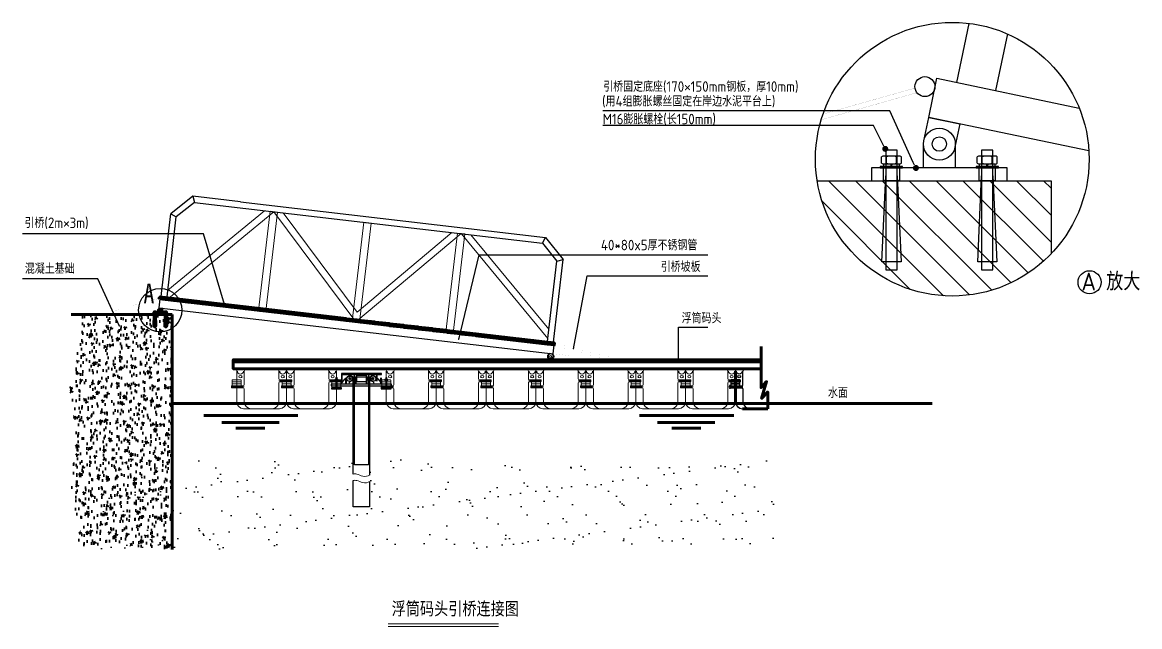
# Model space of a CAD drawing. Extents: x 28691 to 190833, y -3655 to 80068.
# Drawn here: x 82469 to 93670, y 49227 to 55285 of the extents above; entities that cross this region are included whole.
import ezdxf

# ---------------------------------------------------------------- set-up
doc = ezdxf.new("R2010")
doc.units = 0
doc.header["$LTSCALE"] = 10
doc.header["$MEASUREMENT"] = 0
doc.linetypes.add('HIDDEN', pattern=[9.525, 6.35, -3.175])
doc.layers.add('2维浮筒', color=7, linetype='Continuous', lineweight=5)
doc.layers.add('码头标注', color=3, linetype='Continuous', lineweight=13)
for name, color, linetype in [('PDF_0', 7, 'Continuous'), ('PUB_TEXT', 7, 'Continuous'), ('木龙骨', 23, 'Continuous'), ('标注', 3, 'Continuous'), ('桩', 1, 'Continuous'), ('浮动码头木地板', 32, 'Continuous')]:
    doc.layers.add(name, color=color, linetype=linetype)
doc.styles.add('HZ', font='ISOCP', dxfattribs={"width": 0.8, "bigfont": '0HZTXT'})
doc.styles.get("Standard").update_dxf_attribs({"font": 'gbenor.shx', "bigfont": 'gbcbig.shx'})
doc.styles.add('黑体', font='simhei.ttf', dxfattribs={"width": 0.8, "height": 25})
doc.dimstyles.new('ISO-25', dxfattribs={"dimtxt": 2.5, "dimasz": 2.5, "dimexe": 1.25, "dimexo": 0.625, "dimtad": 1, "dimtxsty": 'Standard', "dimcen": 2.5, "dimadec": 0, "dimazin": 0, "dimtfac": 1, "dimtmove": 0, "dimatfit": 3, "dimfxl": 1, "dimarcsym": 0})

# ---------------------------------------------------------------- blocks, each defined once
blk = doc.blocks.new('2w')
at = {"layer": '2维浮筒'}
for p, q in [((-250, 229), (-250, 375)), ((-230, 395), (230, 395)), ((-208, 397), (-208, 395)), ((-174, 240), (-174, 375)), ((174, 300), (174, 375)), ((208, 397), (208, 395)), ((250, 375), (250, 289)), ((-298, 229), (-184, 229)), ((174, 280), (302, 280)), ((174, 260), (174, 70)), ((184, 289), (298, 289)), ((184, 269), (298, 269)), ((250, 269), (250, 70)), ((-302, 218), (-174, 218)), ((-298, 210), (-184, 210)), ((-250, 70), (-250, 210)), ((-174, 200), (-174, 70)), ((-180, 0), (180, 0))]:
    blk.add_line(p, q, dxfattribs=at)
at = {"layer": '2维浮筒', "ltscale": 0.5}
for p, q in [((-302, 226), (-302, 214)), ((302, 286), (302, 274))]:
    blk.add_line(p, q, dxfattribs=at)
at = {"layer": '2维浮筒'}
for points in [[(-290, 269), (-210, 269, 0.414214), (-205, 274), (-205, 284, 0.414214), (-210, 289), (-290, 289, 0.414214), (-295, 284), (-295, 274, 0.414214)], [(-290, 249), (-210, 249, 0.414214), (-205, 254), (-205, 264, 0.414214), (-210, 269), (-290, 269, 0.414214), (-295, 264), (-295, 254, 0.414214)], [(-290, 229), (-210, 229, 0.414214), (-205, 234), (-205, 244, 0.414214), (-210, 249), (-290, 249, 0.414214), (-295, 244), (-295, 234, 0.414214)], [(210, 249), (290, 249, 0.414214), (295, 254), (295, 264, 0.414214), (290, 269), (210, 269, 0.414214), (205, 264), (205, 254, 0.414214)], [(210, 229), (290, 229, 0.414214), (295, 234), (295, 244, 0.414214), (290, 249), (210, 249, 0.414214), (205, 244), (205, 234, 0.414214)], [(210, 210), (290, 210, 0.414214), (295, 214), (295, 224, 0.414214), (290, 229), (210, 229, 0.414214), (205, 224), (205, 214, 0.414214)]]:
    blk.add_lwpolyline(points, format="xyb", close=True, dxfattribs=at)
for centre, radius, start, end in [((-230, 375), 20, 90, 180), ((0, -6836), 7236, 88.3501, 91.6499), ((-154, 375), 20, 90, 180), ((154, 375), 20, 0, 90), ((230, 375), 20, 0, 90), ((-184, 240), 10, 270, 0), ((184, 300), 10, 180, 270), ((184, 260), 10, 90, 180), ((298, 274), 4, 270, 0), ((-298, 214), 4, 180, 270), ((-184, 200), 10, 0, 90), ((-180, 70), 70, 180, 270), ((-104, 70), 70, 180, 270), ((104, 70), 70, 270, 0), ((180, 70), 70, 270, 0)]:
    blk.add_arc(centre, radius, start, end, dxfattribs=at)
at = {"layer": '2维浮筒', "ltscale": 0.5}
for centre, start, end in [((-298, 226), 90, 180), ((298, 286), 0, 90)]:
    blk.add_arc(centre, 4, start, end, dxfattribs=at)
at = {"layer": '2维浮筒', "extrusion": (0, 0, -1)}
blk.add_ellipse((-212, 375), major_axis=(-30.4, 0), ratio=0.921809, start_param=3.141593, end_param=6.283185, dxfattribs=at)
at = {"layer": '2维浮筒'}
blk.add_ellipse((212, 375), major_axis=(30.4, 0.1), ratio=0.921809, start_param=3.141593, end_param=6.283185, dxfattribs=at)
blk.add_ellipse((-212, 320), major_axis=(-16, 0), ratio=0.75, dxfattribs=at)
at = {"layer": '2维浮筒', "extrusion": (0, 0, -1)}
blk.add_ellipse((212, 320), major_axis=(16, 0), ratio=0.75, dxfattribs=at)
blk = doc.blocks.new('_Dot')
at = {"color": 0, "linetype": 'ByBlock', "lineweight": -2}
blk.add_line((-0.5, 0), (-1, 0), dxfattribs=at)
at = {"color": 0, "linetype": 'ByBlock', "const_width": 0.5}
blk.add_lwpolyline([(-0.25, 0, 1), (0.25, 0, 1)], format="xyb", close=True, dxfattribs=at)
blk = doc.blocks.new('qqqyyy')
at = {"lineweight": 15}
blk.add_lwpolyline([(0, -20), (0, -20, 0.414214), (20, 0), (20, 30), (-20, 30), (-20, 0, 0.414214)], format="xyb", close=True, dxfattribs=at)
blk.add_circle((0, 0), 9, dxfattribs=at)
blk = doc.blocks.new('A$C72257F81')
at = {"color": 252, "lineweight": 0}
for p, q in [((45, 113), (54, 113)), ((53, 113), (47, 113)), ((34, 82), (34, 85)), ((67, 85), (34, 85)), ((44, 82), (34, 82)), ((38, 97), (37, 96)), ((37, 86), (37, 96)), ((38, 85), (37, 86)), ((38, 97), (62, 97)), ((62, 85), (38, 85)), ((42, 85), (42, 97)), ((44, 111), (56, 111)), ((44, 87), (44, 110)), ((44, 109), (56, 110)), ((44, 108), (56, 108)), ((44, 106), (56, 107)), ((44, 105), (56, 105)), ((44, 103), (56, 104)), ((44, 102), (56, 102)), ((44, 100), (56, 101)), ((44, 99), (56, 99)), ((44, 97), (56, 97)), ((44, 10), (44, 87)), ((44, 82), (67, 82)), ((50, 85), (50, 97)), ((56, 87), (56, 110)), ((56, 10), (56, 87)), ((58, 85), (58, 97)), ((62, 97), (63, 96)), ((62, 85), (63, 86)), ((63, 96), (63, 86)), ((63, 96), (63, 95)), ((67, 82), (67, 85))]:
    blk.add_line(p, q, dxfattribs=at)
at = {"color": 252}
blk.add_lwpolyline([(0, 0), (100, 0), (100, 10), (0, 10)], close=True, dxfattribs=at)
at = {"color": 252, "lineweight": 0}
for centre, start, end in [((47, 110), 90, 180), ((53, 110), 0, 90)]:
    blk.add_arc(centre, 3, start, end, dxfattribs=at)
blk = doc.blocks.new('A$C26E901EB')
at = {"color": 6}
for p, q in [((200, 1060), (0, 860)), ((683, 1060), (200, 1060)), ((200, 1060), (225, 1000)), ((683, 1060), (3760, 1060)), ((3735, 1000), (3760, 1060)), ((3760, 1060), (3960, 860)), ((225, 1000), (60, 835)), ((225, 1000), (3735, 1000)), ((3735, 1000), (3900, 835)), ((0, 0), (0, 860)), ((0, 860), (60, 835)), ((60, 0), (60, 835)), ((3900, 835), (3960, 860)), ((3900, 0), (3900, 835)), ((3960, 0), (3960, 860))]:
    blk.add_line(p, q, dxfattribs=at)
at = {"color": 6, "lineweight": 20}
for points in [[(60, 0), (1025, 1000), (1970, 0), (2914, 1000), (3900, 57)], [(60, 97), (931, 1000)], [(1118, 1000), (1970, 98), (2821, 1000)], [(3012, 1000), (3900, 151)]]:
    blk.add_lwpolyline(points, dxfattribs=at)
for points in [[(1061, 1000), (988, 1000), (988, 0), (1061, 0)], [(2007, 1000), (1933, 1000), (1933, 0), (2007, 0)], [(2951, 1000), (2877, 1000), (2877, 0), (2951, 0)]]:
    blk.add_lwpolyline(points, close=True, dxfattribs=at)

msp = doc.modelspace()

# ---------------------------------------------------------------- hatches: boundary and pattern name
at = {"lineweight": 100}
h = msp.add_hatch(dxfattribs=at)
h.set_pattern_fill('AR-CONC', color=252, style=0)
h.set_pattern_definition([(50, (81750.25, 48044.92), (182.1847, -15.939), [19.05, -209.55]), (355, (81750.25, 48044.92), (-35.243, 191.057), [15.24, -167.64]), (100.451, (81765.43, 48043.6), (146.9425, 175.117), [16.19, -178.09]), (46.184, (81750.25, 48095.72), (271.079, -42.042), [28.575, -314.325]), (96.6356, (81772.84, 48092.22), (237.404, 247.426), [24.285, -267.135]), (351.184, (81750.25, 48095.72), (237.405, 247.425), [22.86, -251.46]), (21, (81775.65, 48083.02), (151.615, -102.2655), [19.05, -209.55]), (326, (81775.65, 48083.02), (61.802, 184.188), [15.24, -167.64]), (71.4514, (81788.28, 48074.5), (213.4165, 81.923), [16.19, -178.09]), (37.5, (81750.25, 48044.923), (3.0886, 84.555), [0, -165.608, 0, -170.18, 0, -168.275]), (7.5, (81750.25, 48044.92), (66.8197, 100.1806), [0, -97.028, 0, -161.798, 0, -64.135]), (327.5, (81693.61, 48044.923), (135.5906, -5.7287), [0, -63.5, 0, -198.12, 0, -262.89]), (317.5, (81668.21, 48044.92), (148.1292, 25.4265), [0, -82.55, 0, -131.572, 0, -186.69])])
h.paths.add_polyline_path([(83972.255, 52355.961), (83014.802, 52355.961), (83049.38, 52178.886), (82943.712, 51587.607), (83007.113, 51218.058), (82954.279, 50605.662), (83049.38, 50183.32), (83017.68, 50003.825), (83376.953, 50077.734), (83662.259, 50024.942), (83972.255, 50015.262)])
h = msp.add_hatch()
h.set_pattern_fill('AR-SAND', color=47, scale=7.5, style=0)
h.set_pattern_definition([(37.5, (64696.3, 51018.56), (-12.0002, 367.06), [0, -289.56, 0, -323.85, 0, -309.5625]), (7.5, (64696.3, 51018.56), (337.142, 537.619), [0, -156.21, 0, -260.985, 0, -100.0125]), (327.5, (64461.97, 51018.56), (593.2443, 1.078), [0, -95.25, 0, -342.9, 0, -447.675]), (317.5, (64461.97, 51018.56), (572.667, 167.197), [0, -47.625, 0, -224.79, 0, -257.175])])
h.paths.add_polyline_path([(89965.259, 50545.888), (89965.259, 50900.808), (83257.928, 50900.808), (83257.928, 50004.371), (90002.894, 50004.371), (90002.894, 50489.788), (90010.842, 50489.788), (89965.259, 50545.888)])

# ---------------------------------------------------------------- linework, layer by layer
at = {"color": 4}
for p, q in [((91173.979, 53840.68), (91181.979, 53864.68)), ((91181.979, 53840.68), (91189.979, 53864.68)), ((92133.979, 53840.68), (92141.979, 53864.68)), ((92141.979, 53840.68), (92149.979, 53864.68))]:
    msp.add_line(p, q, dxfattribs=at)
at = {"color": 253, "lineweight": 5}
for p, q in [((91703.46, 52544.23), (90551.01, 53696.68)), ((91964.721, 52552.377), (90820.418, 53696.68)), ((92186.894, 52599.612), (91089.825, 53696.68)), ((92381.268, 52674.646), (91359.233, 53696.68)), ((92553.089, 52772.232), (91628.641, 53696.68)), ((92704.956, 52889.773), (91898.048, 53696.68)), ((92781.979, 53082.158), (92167.456, 53696.68)), ((92781.979, 53351.566), (92436.864, 53696.68)), ((92781.979, 53620.973), (92706.271, 53696.68)), ((91370.743, 52607.539), (90486.021, 53492.261))]:
    msp.add_line(p, q, dxfattribs=at)
at = {"color": 1}
for p, q in [((85698.354, 51708.474), (85657.585, 51657.426)), ((85746.684, 51676.094), (85740.766, 51657.426)), ((85809.992, 51728.722), (85814.992, 51728.722)), ((85809.992, 51657.426), (85809.992, 51728.722)), ((85814.992, 51657.426), (85814.992, 51728.722)), ((85924.992, 51728.722), (85919.992, 51728.722)), ((85919.992, 51657.426), (85919.992, 51728.722)), ((85924.992, 51657.426), (85924.992, 51728.722)), ((85988.295, 51676.094), (85994.213, 51657.426)), ((86036.625, 51708.474), (86077.394, 51657.426))]:
    msp.add_line(p, q, dxfattribs=at)
at = {"color": 2}
for p, q in [((85929.492, 51715.722), (85926.492, 51713.722)), ((85929.492, 51713.722), (85926.492, 51711.722))]:
    msp.add_line(p, q, dxfattribs=at)
for points in [[(91957.002, 55274.695), (91832.679, 54682.792)], [(92343.48, 55168.763), (92224.137, 54600.57)], [(93160.737, 53995.119), (91554.728, 54332.444), (91636.95, 54723.902), (93064.449, 54424.071)], [(90437.055, 53696.68), (92781.979, 53696.68), (92781.979, 52964.126)]]:
    msp.add_lwpolyline(points)
at = {"flags": 128}
for points, const_width in [([(91437.583, 54579.924), (90478.031, 54308.202)], 1), ([(91418.274, 54626.422), (90496.626, 54365.434)], 1), ([(83830.178, 52519.516), (83252.878, 52356.039)], 0.1), ([(83831.54, 52514.705), (83270.956, 52355.961)], 0.1), ([(88348.904, 51930.606), (87805.761, 52071.63), (87798.613, 52042.491), (88341.365, 51901.569), (88348.904, 51930.606)], 0.1)]:
    msp.add_lwpolyline(points, dxfattribs=dict(at, const_width=const_width))
msp.add_lwpolyline([(91629.09, 53908.097), (91629.09, 53908.097, -0.414213562), (91505.395, 54097.569), (91554.728, 54332.444), (91867.895, 54266.667), (91818.562, 54031.792, -0.414213562)], format="xyb", close=True)
at = {"color": 6}
msp.add_lwpolyline([(91661.979, 54224.68), (91661.979, 54224.68, -0.414213562), (91821.979, 54064.68), (91821.979, 53824.68), (91501.979, 53824.68), (91501.979, 54064.68, -0.414213562)], format="xyb", close=True, dxfattribs=at)
at = {"color": 4}
for points in [[(91237.979, 54003.005), (91125.979, 54003.005), (91125.979, 52803.005), (91237.979, 52803.005)], [(92197.979, 54003.005), (92085.979, 54003.005), (92085.979, 52803.005), (92197.979, 52803.005)], [(91293.979, 53840.68), (91069.979, 53840.68), (91069.979, 53824.68), (91293.979, 53824.68)], [(91261.979, 53864.68), (91101.979, 53864.68), (91101.979, 53840.68), (91261.979, 53840.68)], [(92253.979, 53840.68), (92029.979, 53840.68), (92029.979, 53824.68), (92253.979, 53824.68)], [(92221.979, 53864.68), (92061.979, 53864.68), (92061.979, 53840.68), (92221.979, 53840.68)], [(85667.826, 51753.12), (86067.826, 51753.12), (86067.826, 51763.12), (85667.826, 51763.12)], [(85797.826, 51753.12), (85937.826, 51753.12), (85937.826, 50847.938), (85797.826, 50847.938)]]:
    msp.add_lwpolyline(points, close=True, dxfattribs=at)
for points in [[(91081.979, 53872.68), (91081.979, 53936.68)], [(91256.979, 53944.68), (91106.979, 53944.68)], [(91131.979, 53872.68), (91131.979, 53936.68)], [(91231.979, 53872.68), (91231.979, 53936.68)], [(91281.979, 53872.68), (91281.979, 53936.68)], [(92041.979, 53872.68), (92041.979, 53936.68)], [(92216.979, 53944.68), (92066.979, 53944.68)], [(92091.979, 53872.68), (92091.979, 53936.68)], [(92191.979, 53872.68), (92191.979, 53936.68)], [(92241.979, 53872.68), (92241.979, 53936.68)], [(91256.979, 53864.68), (91106.979, 53864.68)], [(92216.979, 53864.68), (92066.979, 53864.68)], [(91237.979, 53744.68), (91277.979, 52883.005), (91085.979, 52883.005), (91125.979, 53744.68)], [(92197.979, 53744.68), (92237.979, 52883.005), (92045.979, 52883.005), (92085.979, 53744.68)]]:
    msp.add_lwpolyline(points, dxfattribs=at)
at = {"color": 6}
for points in [[(92341.979, 53824.68), (90981.979, 53824.68), (90981.979, 53696.68), (92341.979, 53696.68)], [(91261.979, 53824.68), (91261.979, 53696.68), (91101.979, 53696.68), (91101.979, 53824.68)], [(92221.979, 53824.68), (92221.979, 53696.68), (92061.979, 53696.68), (92061.979, 53824.68)], [(83836.021, 52423.074), (87789.28, 51962.484), (87799.695, 52051.879), (83846.436, 52512.47)]]:
    msp.add_lwpolyline(points, close=True, dxfattribs=at)
at = {"color": 6, "lineweight": 100}
for points in [[(83972.255, 52355.961), (82959.179, 52355.961)], [(83972.255, 49999.77), (83972.255, 52355.961)]]:
    msp.add_lwpolyline(points, dxfattribs=at)
at = {"lineweight": 100}
msp.add_lwpolyline([(83776.519, 52355.961), (83926.519, 52355.961), (83926.519, 52360.961), (83776.519, 52360.961)], close=True, dxfattribs=at)
at = {"color": 5, "lineweight": 100}
for points in [[(83784.519, 52360.961), (83808.519, 52360.961), (83808.519, 52362.961), (83784.519, 52362.961)], [(83787.019, 52362.961), (83806.019, 52362.961), (83807.019, 52363.961), (83807.019, 52371.961), (83806.019, 52372.961), (83787.019, 52372.961), (83786.019, 52371.961), (83786.019, 52363.961)], [(83790.519, 52232.961), (83802.519, 52232.961), (83802.519, 52382.961), (83790.519, 52382.961)], [(83791.019, 52362.961), (83802.019, 52362.961), (83802.019, 52372.961), (83791.019, 52372.961)], [(83894.519, 52360.961), (83918.519, 52360.961), (83918.519, 52362.961), (83894.519, 52362.961)], [(83897.019, 52362.961), (83916.019, 52362.961), (83917.019, 52363.961), (83917.019, 52371.961), (83916.019, 52372.961), (83897.019, 52372.961), (83896.019, 52371.961), (83896.019, 52363.961)], [(83900.519, 52232.961), (83912.519, 52232.961), (83912.519, 52382.961), (83900.519, 52382.961)], [(83901.019, 52362.961), (83912.019, 52362.961), (83912.019, 52372.961), (83901.019, 52372.961)]]:
    msp.add_lwpolyline(points, close=True, dxfattribs=at)
for points in [[(83790.519, 52355.961), (83786.519, 52237.961), (83806.519, 52237.961), (83802.519, 52355.961)], [(83900.519, 52355.961), (83896.519, 52237.961), (83916.519, 52237.961), (83912.519, 52355.961)], [(83972.255, 51463.279), (91588.782, 51463.279)], [(84287.62, 51342.428), (85231.639, 51342.428)], [(88655.904, 51342.428), (89599.923, 51342.428)], [(84468.557, 51271.68), (85042.835, 51271.68)], [(84610.16, 51216.653), (84901.232, 51216.653)], [(88836.841, 51271.68), (89411.119, 51271.68)], [(88978.444, 51216.653), (89269.517, 51216.653)]]:
    msp.add_lwpolyline(points, dxfattribs=at)
at = {"lineweight": 100}
msp.add_lwpolyline([(83851.519, 52410.961), (83851.519, 52410.961, -0.414213562), (83871.519, 52390.961), (83871.519, 52360.961), (83831.519, 52360.961), (83831.519, 52390.961, -0.414213562)], format="xyb", close=True, dxfattribs=at)
at = {"const_width": 0.1, "flags": 128}
msp.add_lwpolyline([(87798.623, 52042.489), (87789.28, 51962.484), (88341.365, 51901.569)], close=True, dxfattribs=at)
for points in [[(85628.856, 51881.569), (85626.814, 51881.569), (85626.814, 51901.569), (85628.856, 51901.569)], [(85630.07, 51881.569), (86130.07, 51881.569), (86130.07, 51901.569), (85630.07, 51901.569)], [(86131.284, 51881.569), (86133.326, 51881.569), (86133.326, 51901.569), (86131.284, 51901.569)]]:
    msp.add_lwpolyline(points, close=True)
at = {"color": 1, "linetype": 'HIDDEN'}
for points in [[(85717.826, 51657.426), (85717.826, 51750.961), (85667.826, 51750.961), (85667.826, 51657.426)], [(85712.826, 51657.426), (85712.826, 51750.961), (85672.826, 51750.961), (85672.826, 51657.426)], [(86067.826, 51657.426), (86067.826, 51750.961), (86017.826, 51750.961), (86017.826, 51657.426)], [(86062.826, 51657.426), (86062.826, 51750.961), (86022.826, 51750.961), (86022.826, 51657.426)]]:
    msp.add_lwpolyline(points, dxfattribs=at)
at = {"color": 1}
for points in [[(85565.489, 51639.496), (86169.489, 51639.496), (86169.489, 51657.426), (85565.489, 51657.426)], [(85814.992, 51706.722), (85814.992, 51720.722), (85809.992, 51720.722), (85809.992, 51706.722)], [(85924.992, 51706.722), (85924.992, 51720.722), (85919.992, 51720.722), (85919.992, 51706.722)]]:
    msp.add_lwpolyline(points, close=True, dxfattribs=at)
at = {"color": 5}
for points in [[(85784.989, 50756.231), (85784.989, 51731.556), (85949.989, 51731.556), (85949.989, 50745.109)], [(85949.989, 50681.165), (85949.989, 50427.379), (85784.989, 50427.379), (85784.989, 50692.287)]]:
    msp.add_lwpolyline(points, dxfattribs=at)
at = {"color": 2}
for points in [[(85800.992, 51725.222), (85800.992, 51702.222), (85801.992, 51701.222), (85809.992, 51701.222), (85809.992, 51726.222), (85801.992, 51726.222)], [(85800.992, 51719.722), (85800.992, 51707.722), (85809.992, 51707.722), (85809.992, 51719.722)], [(85924.992, 51727.222), (85924.992, 51700.222), (85926.492, 51700.222), (85926.492, 51727.222)], [(85926.492, 51723.722), (85926.492, 51703.722), (85929.492, 51703.722), (85929.492, 51723.722)], [(85929.492, 51725.222), (85929.492, 51702.222), (85930.492, 51701.222), (85937.492, 51701.222), (85938.492, 51702.222), (85938.492, 51725.222), (85937.492, 51726.222), (85930.492, 51726.222)], [(85929.492, 51719.722), (85929.492, 51707.722), (85938.492, 51707.722), (85938.492, 51719.722)], [(85938.492, 51720.722), (85938.492, 51706.722), (85939.992, 51706.722), (85940.992, 51707.722), (85940.992, 51719.722), (85939.992, 51720.722)]]:
    msp.add_lwpolyline(points, close=True, dxfattribs=at)
at = {"color": 7}
msp.add_lwpolyline([(85817.492, 51743.722), (85817.492, 51683.722), (85917.492, 51683.722), (85917.492, 51743.722)], close=True, dxfattribs=at)
at = {"color": 1, "lineweight": -3}
msp.add_circle((91791.538, 53913.056), 1371.656, dxfattribs=at)
for centre, radius in [((91517.308, 54640.289), 100), ((91661.979, 54064.68), 72), ((83839.513, 52520.742), 10), ((87800.542, 52051.764), 10), ((87765.942, 51935), 30), ((85752.989, 51713.732), 30), ((85981.989, 51713.732), 30)]:
    msp.add_circle(centre, radius)
at = {"color": 6}
msp.add_circle((91661.979, 54064.68), 72, dxfattribs=at)
at = {"color": 3, "lineweight": -3}
msp.add_circle((93167.605, 52679.309), 115.552, dxfattribs=at)
at = {"color": 3}
msp.add_circle((83851.519, 52399.961), 217.473, dxfattribs=at)
at = {"lineweight": 100}
msp.add_circle((83851.519, 52390.961), 9, dxfattribs=at)
at = {"color": 4}
for centre, radius, start, end in [((91106.979, 53901.618), 43.063, 54.5106419, 125.4893581), ((91181.979, 53784.43), 160.25, 71.8194358, 108.1805642), ((91256.979, 53901.618), 43.063, 54.5106419, 125.4893581), ((92066.979, 53901.618), 43.063, 54.5106419, 125.4893581), ((92141.979, 53784.43), 160.25, 71.8194358, 108.1805642), ((92216.979, 53901.618), 43.063, 54.5106419, 125.4893581), ((91106.979, 53907.743), 43.063, 234.5106419, 305.4893581), ((91181.979, 54024.93), 160.25, 251.8194358, 288.1805642), ((91256.979, 53907.743), 43.063, 234.5106419, 305.4893581), ((92066.979, 53907.743), 43.063, 234.5106419, 305.4893581), ((92141.979, 54024.93), 160.25, 251.8194358, 288.1805642), ((92216.979, 53907.743), 43.063, 234.5106419, 305.4893581)]:
    msp.add_arc(centre, radius, start, end, dxfattribs=at)
at = {"layer": '2维浮筒', "lineweight": 100}
for p, q in [((89617.489, 51641.069), (89617.489, 51786.569)), ((89617.489, 51481.569), (89617.489, 51621.069)), ((89687.489, 51411.569), (89940.718, 51411.569))]:
    msp.add_line(p, q, dxfattribs=at)
at = {"layer": '2维浮筒', "lineweight": -3}
for p, q in [((89637.489, 51806.569), (89875.079, 51806.569)), ((89658.989, 51808.569), (89658.989, 51806.569)), ((89693.225, 51651.069), (89693.225, 51786.569)), ((89569.452, 51641.069), (89683.225, 51641.069)), ((89565.452, 51630.069), (89693.225, 51630.069)), ((89569.452, 51621.069), (89683.225, 51621.069)), ((89693.225, 51611.069), (89693.225, 51481.569))]:
    msp.add_line(p, q, dxfattribs=at)
at = {"layer": '2维浮筒', "lineweight": 100, "ltscale": 0.5}
msp.add_line((89565.452, 51637.069), (89565.452, 51625.069), dxfattribs=at)
at = {"layer": '2维浮筒', "lineweight": -3}
for points in [[(89577.489, 51681.069), (89657.489, 51681.069, 0.414213562), (89662.489, 51686.069), (89662.489, 51696.069, 0.414213562), (89657.489, 51701.069), (89577.489, 51701.069, 0.414213562), (89572.489, 51696.069), (89572.489, 51686.069, 0.414213562)], [(89577.489, 51661.069), (89657.489, 51661.069, 0.414213562), (89662.489, 51666.069), (89662.489, 51676.069, 0.414213562), (89657.489, 51681.069), (89577.489, 51681.069, 0.414213562), (89572.489, 51676.069), (89572.489, 51666.069, 0.414213562)], [(89577.489, 51641.069), (89657.489, 51641.069, 0.414213562), (89662.489, 51646.069), (89662.489, 51656.069, 0.414213562), (89657.489, 51661.069), (89577.489, 51661.069, 0.414213562), (89572.489, 51656.069), (89572.489, 51646.069, 0.414213562)]]:
    msp.add_lwpolyline(points, format="xyb", close=True, dxfattribs=at)
for centre, radius, start, end in [((89637.489, 51786.569), 20, 90, 180), ((89867.339, 44575.119), 7236.45, 89.9387195, 91.6498823), ((89713.225, 51786.569), 20, 90, 180), ((89683.225, 51651.069), 10, 270, 0), ((89683.225, 51611.069), 10, 0, 90), ((89687.489, 51481.569), 70, 180, 270), ((89763.225, 51481.569), 70, 180, 270)]:
    msp.add_arc(centre, radius, start, end, dxfattribs=at)
at = {"layer": '2维浮筒', "lineweight": 100, "ltscale": 0.5}
msp.add_arc((89569.452, 51637.069), 4, 90, 180, dxfattribs=at)
at = {"layer": '2维浮筒', "lineweight": 100}
msp.add_arc((89569.452, 51625.069), 4, 180, 270, dxfattribs=at)
at = {"layer": '2维浮筒', "lineweight": -3, "extrusion": (0, 0, -1)}
msp.add_ellipse((89655.357, 51786.569), major_axis=(-30.375, 0), ratio=0.921809252, start_param=3.141592654, end_param=6.283185307, dxfattribs=at)
at = {"layer": '2维浮筒', "lineweight": -3}
msp.add_ellipse((89655.357, 51732.069), major_axis=(-16, 0), ratio=0.75, dxfattribs=at)
at = {"layer": 'PDF_0', "color": 1}
for points in [[(85698.354, 51708.474), (85736.174, 51734.948)], [(85746.684, 51676.094), (85767.48, 51694.322)], [(85988.295, 51676.094), (85967.499, 51694.322)], [(86036.625, 51708.474), (85998.805, 51734.948)]]:
    msp.add_lwpolyline(points, dxfattribs=at)
at = {"layer": 'PDF_0'}
for points in [[(85737.809, 51713.409), (85766.878, 51713.409)], [(85752.666, 51727.621), (85752.666, 51699.197)], [(85997.17, 51713.409), (85968.101, 51713.409)], [(85982.312, 51727.621), (85982.312, 51699.197)]]:
    msp.add_lwpolyline(points, dxfattribs=at)
for centre in [(85752.989, 51713.732), (85981.989, 51713.732)]:
    msp.add_circle(centre, 8.721, dxfattribs=at)
at = {"layer": 'PDF_0', "color": 1}
for points in [[(85736.174, 51734.948), (85748.522, 51740.689), (85763.598, 51738.635), (85771.691, 51728.092)], [(85771.691, 51728.092), (85779.783, 51717.548), (85777.87, 51702.453), (85767.402, 51694.263)], [(85963.288, 51728.092), (85955.196, 51717.548), (85957.109, 51702.453), (85967.577, 51694.263)], [(85998.805, 51734.948), (85986.457, 51740.689), (85971.381, 51738.635), (85963.288, 51728.092)]]:
    msp.add_open_spline(points, degree=3, dxfattribs=at)
at = {"layer": '木龙骨', "lineweight": 100}
msp.add_lwpolyline([(89875.079, 51881.569), (84582.489, 51881.569), (84582.489, 51811.569), (89875.079, 51811.569)], dxfattribs=at)
at = {"layer": '标注', "color": 7, "lineweight": 0}
for p, q in [((86137.418, 49254.527), (87242.768, 49254.527)), ((86137.418, 49226.793), (87242.768, 49226.793))]:
    msp.add_line(p, q, dxfattribs=at)
at = {"layer": '标注'}
for points in [[(91400.183, 53878.426), (91165.629, 54396.557), (88288.412, 54396.557)], [(91092.638, 54070.187), (91002.486, 54251.847), (88288.412, 54251.847)]]:
    msp.add_lwpolyline(points, dxfattribs=at)
at = {"layer": '标注', "lineweight": 100}
msp.add_lwpolyline([(89875.079, 52035.993), (89875.079, 51623.789), (89929.778, 51683.913), (89880.549, 51514.472), (89940.718, 51580.062), (89940.718, 51411.569)], dxfattribs=at)
at = {"layer": '桩', "lineweight": 0, "start_tangent": (-0.860302468, -0.509783938), "end_tangent": (-0.988413178, -0.151787317)}
for points in [[(85949.989, 50745.109), (85883.089, 50735.146), (85820.914, 50756.016), (85784.989, 50756.231)], [(85949.989, 50681.165), (85883.089, 50671.201), (85820.914, 50692.071), (85784.989, 50692.287)]]:
    msp.add_spline(points, degree=3, dxfattribs=at)
at = {"layer": '浮动码头木地板', "lineweight": 100}
for points in [[(83846.436, 52512.47), (83985.496, 52496.268), (83987.81, 52516.133), (83848.751, 52532.335)], [(83990.462, 52495.689), (84129.521, 52479.488), (84131.836, 52499.353), (83992.777, 52515.555)], [(84134.488, 52478.909), (84273.547, 52462.707), (84275.862, 52482.573), (84136.802, 52498.775)], [(84278.514, 52462.129), (84417.573, 52445.927), (84419.887, 52465.793), (84280.828, 52481.994)], [(84422.539, 52445.348), (84561.599, 52429.147), (84563.913, 52449.012), (84424.854, 52465.214)], [(84566.565, 52428.568), (84705.624, 52412.366), (84707.939, 52432.232), (84568.88, 52448.434)], [(84710.591, 52411.788), (84849.65, 52395.586), (84851.965, 52415.452), (84712.905, 52431.653)], [(84854.617, 52395.007), (84993.676, 52378.806), (84995.99, 52398.671), (84856.931, 52414.873)], [(84854.617, 52395.007), (84993.676, 52378.806), (84995.99, 52398.671), (84856.931, 52414.873)], [(84998.642, 52378.227), (85137.702, 52362.025), (85140.016, 52381.891), (85000.957, 52398.093)], [(85142.668, 52361.447), (85281.727, 52345.245), (85284.042, 52365.111), (85144.983, 52381.312)], [(85286.694, 52344.666), (85425.753, 52328.465), (85428.068, 52348.33), (85289.008, 52364.532)], [(85430.72, 52327.886), (85569.779, 52311.684), (85572.094, 52331.55), (85433.034, 52347.752)], [(85574.745, 52311.106), (85713.805, 52294.904), (85716.119, 52314.77), (85577.06, 52330.971)], [(85718.771, 52294.325), (85857.831, 52278.124), (85860.145, 52297.989), (85721.086, 52314.191)], [(85862.797, 52277.545), (86001.856, 52261.343), (86004.171, 52281.209), (85865.111, 52297.411)], [(86006.823, 52260.765), (86145.882, 52244.563), (86148.197, 52264.429), (86009.137, 52280.63)], [(86150.848, 52243.985), (86289.908, 52227.783), (86292.222, 52247.648), (86153.163, 52263.85)], [(86294.874, 52227.204), (86433.934, 52211.003), (86436.248, 52230.868), (86297.189, 52247.07)], [(86438.9, 52210.424), (86577.959, 52194.222), (86580.274, 52214.088), (86441.215, 52230.29)], [(86582.926, 52193.644), (86721.985, 52177.442), (86724.3, 52197.308), (86585.24, 52213.509)], [(86726.952, 52176.863), (86866.011, 52160.662), (86868.325, 52180.527), (86729.266, 52196.729)], [(86870.977, 52160.083), (87010.037, 52143.881), (87012.351, 52163.747), (86873.292, 52179.949)], [(87015.003, 52143.303), (87154.062, 52127.101), (87156.377, 52146.967), (87017.318, 52163.168)], [(87159.029, 52126.522), (87298.088, 52110.321), (87300.403, 52130.186), (87161.343, 52146.388)], [(87303.055, 52109.742), (87442.114, 52093.54), (87444.429, 52113.406), (87305.369, 52129.608)], [(87447.08, 52092.962), (87586.14, 52076.76), (87588.454, 52096.626), (87449.395, 52112.827)], [(87591.106, 52076.181), (87730.166, 52059.98), (87732.48, 52079.845), (87593.421, 52096.047)], [(87735.132, 52059.401), (87800.542, 52051.764), (87802.856, 52071.63), (87737.446, 52079.267)], [(84582.489, 51881.569), (84722.489, 51881.569), (84722.489, 51901.569), (84582.489, 51901.569)], [(84727.489, 51881.569), (84867.489, 51881.569), (84867.489, 51901.569), (84727.489, 51901.569)], [(84872.489, 51881.569), (85012.489, 51881.569), (85012.489, 51901.569), (84872.489, 51901.569)], [(85017.489, 51881.569), (85157.489, 51881.569), (85157.489, 51901.569), (85017.489, 51901.569)], [(85162.489, 51881.569), (85302.489, 51881.569), (85302.489, 51901.569), (85162.489, 51901.569)], [(85307.489, 51881.569), (85447.489, 51881.569), (85447.489, 51901.569), (85307.489, 51901.569)], [(85452.489, 51881.569), (85592.489, 51881.569), (85592.489, 51901.569), (85452.489, 51901.569)], [(85597.489, 51881.569), (85737.489, 51881.569), (85737.489, 51901.569), (85597.489, 51901.569)], [(85742.489, 51881.569), (85882.489, 51881.569), (85882.489, 51901.569), (85742.489, 51901.569)], [(85887.489, 51881.569), (86027.489, 51881.569), (86027.489, 51901.569), (85887.489, 51901.569)], [(86032.489, 51881.569), (86172.489, 51881.569), (86172.489, 51901.569), (86032.489, 51901.569)], [(86177.489, 51881.569), (86317.489, 51881.569), (86317.489, 51901.569), (86177.489, 51901.569)], [(86322.489, 51881.569), (86462.489, 51881.569), (86462.489, 51901.569), (86322.489, 51901.569)], [(86467.489, 51881.569), (86607.489, 51881.569), (86607.489, 51901.569), (86467.489, 51901.569)], [(86612.489, 51881.569), (86752.489, 51881.569), (86752.489, 51901.569), (86612.489, 51901.569)], [(86757.489, 51881.569), (86897.489, 51881.569), (86897.489, 51901.569), (86757.489, 51901.569)], [(86902.489, 51881.569), (87042.489, 51881.569), (87042.489, 51901.569), (86902.489, 51901.569)], [(87047.489, 51881.569), (87187.489, 51881.569), (87187.489, 51901.569), (87047.489, 51901.569)], [(87192.489, 51881.569), (87332.489, 51881.569), (87332.489, 51901.569), (87192.489, 51901.569)], [(87337.489, 51881.569), (87477.489, 51881.569), (87477.489, 51901.569), (87337.489, 51901.569)], [(87482.489, 51881.569), (87622.489, 51881.569), (87622.489, 51901.569), (87482.489, 51901.569)], [(87627.489, 51881.569), (87767.489, 51881.569), (87767.489, 51901.569), (87627.489, 51901.569)], [(87772.489, 51881.569), (87912.489, 51881.569), (87912.489, 51901.569), (87772.489, 51901.569)], [(87917.489, 51881.569), (88057.489, 51881.569), (88057.489, 51901.569), (87917.489, 51901.569)], [(88062.489, 51881.569), (88202.489, 51881.569), (88202.489, 51901.569), (88062.489, 51901.569)], [(88207.489, 51881.569), (88347.489, 51881.569), (88347.489, 51901.569), (88207.489, 51901.569)], [(88352.489, 51881.569), (88492.489, 51881.569), (88492.489, 51901.569), (88352.489, 51901.569)], [(88497.489, 51881.569), (88637.489, 51881.569), (88637.489, 51901.569), (88497.489, 51901.569)], [(88642.489, 51881.569), (88782.489, 51881.569), (88782.489, 51901.569), (88642.489, 51901.569)], [(88787.489, 51881.569), (88927.489, 51881.569), (88927.489, 51901.569), (88787.489, 51901.569)], [(88932.489, 51881.569), (89072.489, 51881.569), (89072.489, 51901.569), (88932.489, 51901.569)], [(89077.489, 51881.569), (89217.489, 51881.569), (89217.489, 51901.569), (89077.489, 51901.569)], [(89222.489, 51881.569), (89362.489, 51881.569), (89362.489, 51901.569), (89222.489, 51901.569)], [(89367.489, 51881.569), (89507.489, 51881.569), (89507.489, 51901.569), (89367.489, 51901.569)], [(89512.489, 51881.569), (89652.489, 51881.569), (89652.489, 51901.569), (89512.489, 51901.569)], [(89657.489, 51881.569), (89797.489, 51881.569), (89797.489, 51901.569), (89657.489, 51901.569)]]:
    msp.add_lwpolyline(points, close=True, dxfattribs=at)
msp.add_lwpolyline([(89875.079, 51901.569), (89802.489, 51901.569), (89802.489, 51881.569), (89875.079, 51881.569)], dxfattribs=at)

# ---------------------------------------------------------------- block references
at = {"rotation": 353.3544819990404}
msp.add_blockref('A$C26E901EB', (83856.369, 52511.31), dxfattribs=at)
at = {"lineweight": 100, "rotation": 353.3544819986571}
msp.add_blockref('qqqyyy', (83852.415, 52390.961), dxfattribs=at)
at = {"lineweight": 100, "xscale": -1, "rotation": 353.3544819987613}
msp.add_blockref('qqqyyy', (87765.942, 51935), dxfattribs=at)
for p in [(85567.489, 51611.496), (86067.489, 51611.496)]:
    msp.add_blockref('A$C72257F81', p)
at = {"layer": '2维浮筒', "lineweight": 100}
for p in [(84867.489, 51411.569), (85367.489, 51411.569), (86367.489, 51411.569), (86867.489, 51411.569), (87367.489, 51411.569), (87867.489, 51411.569), (88367.489, 51411.569), (88867.489, 51411.569), (89367.489, 51411.569)]:
    msp.add_blockref('2w', p, dxfattribs=at)
at = {"layer": '标注', "xscale": -59.99999999998541, "yscale": 60, "zscale": 60, "rotation": 116.3936783421714}
for p in [(91119.31, 54016.441), (91426.856, 53824.68)]:
    msp.add_blockref('_Dot', p, dxfattribs=at)

# ---------------------------------------------------------------- texts
at = {"layer": 'PUB_TEXT', "style": 'HZ'}
for s, height, p in [('引桥固定底座(170×150mm钢板，厚10mm)', 105, (88292.371, 54588.674)), ('(用4组膨胀螺丝固定在岸边水泥平台上)', 105, (88280.751, 54441.486)), ('M16膨胀螺栓(长150mm)', 105, (88287.518, 54263.02)), ('引桥(2m×3m)', 105, (82490.38, 53222.386)), ('40*80x5厚不锈钢管', 105, (88268.765, 52999.747)), ('混凝土基础', 105, (82493.848, 52764.015)), ('引桥坡板', 105, (88868.916, 52783.187)), ('A 放大', 180, (93086.651, 52596.854)), ('浮筒码头', 105, (89078.319, 52267.103)), ('水面', 105, (90544.93, 51519.609, 0))]:
    msp.add_text(s, height=height, dxfattribs=at).set_placement(p)
at = {"layer": '码头标注', "lineweight": 0, "insert": (83683.436, 52666.516), "char_height": 200, "width": 1719.48067, "attachment_point": 1, "style": '黑体'}
msp.add_mtext('{\\fSimSun|b0|i0|c134|p2;A}', dxfattribs=at)
at = {"layer": '码头标注', "color": 7, "lineweight": 0, "insert": (86170.753, 49472.748, 0), "char_height": 130, "width": 3602.49254, "attachment_point": 1, "style": '黑体'}
msp.add_mtext('{\\fSimSun|b0|i0|c134|p2;浮筒码头引桥连接图}', dxfattribs=at)

# ---------------------------------------------------------------- leaders
at = {"layer": '标注', "lineweight": 0}
for points in [[(84494.257, 52457.128), (84285.806, 53165.605), (82468.947, 53165.605)], [(86843.869, 52105.157), (87048.818, 52954.625), (89341.398, 52954.625)], [(83442.658, 52239.394), (83225.492, 52712.513), (82468.947, 52712.513)], [(87994.695, 52010.269), (88132.406, 52742.417), (89341.398, 52742.417)], [(89046.087, 51893.834), (89046.087, 52228.111), (89341.398, 52228.111)]]:
    msp.add_leader(points, dimstyle='ISO-25', override={"dimtxt": 570, "dimasz": 10, "dimexe": 125, "dimexo": 500, "dimgap": 250, "dimldrblk": 'Dot'}, dxfattribs=at)

doc.saveas('drawing.dxf')
